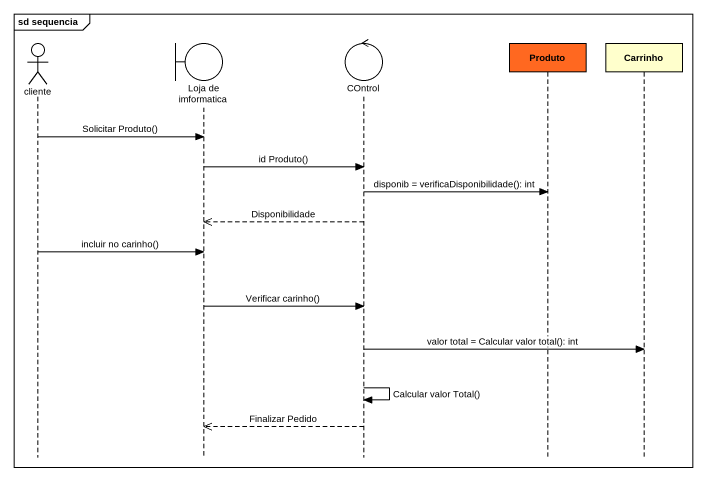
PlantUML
@startuml
mainframe sd sequencia
hide footbox
actor cliente
boundary "Loja de imformatica" as Loja_de_imformatica
control "COntrol" as COntrol_
participant Produto #FF6820
participant Carrinho

cliente -> Loja_de_imformatica : Solicitar Produto()
Loja_de_imformatica -> COntrol_ : id Produto()
COntrol_ -> Produto : disponib = verificaDisponibilidade(): int
COntrol_ -->> Loja_de_imformatica : Disponibilidade
cliente -> Loja_de_imformatica : incluir no carinho()
Loja_de_imformatica -> COntrol_ : Verificar carinho()
COntrol_ -> Carrinho : valor total = Calcular valor total(): int
COntrol_ -> COntrol_ : Calcular valor Total()
COntrol_ -->> Loja_de_imformatica : Finalizar Pedido
@enduml
